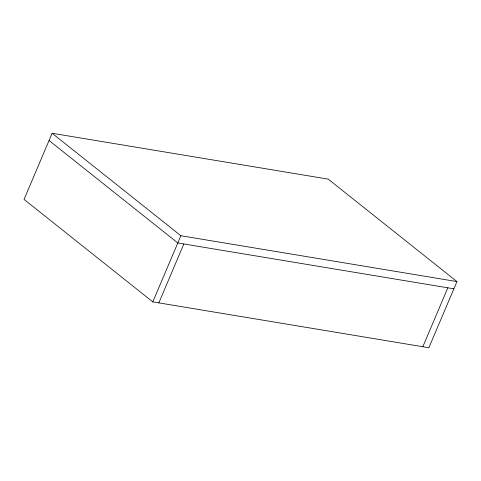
<?xml version="1.0" encoding="UTF-8"?>
<svg xmlns="http://www.w3.org/2000/svg" width="481" height="481" viewBox="0 0 481 481"><rect width="100%" height="100%" fill="white"/><g stroke="black" fill="none" stroke-linecap="round" stroke-linejoin="round"><path stroke-width="0.72" d="M52.128 133.267L24.05 199.417L152.802 301.876L428.872 347.733L456.95 281.583L328.198 179.124L52.128 133.267L180.88 235.726L456.95 281.583M152.802 301.876L180.88 235.726M158.844 302.88L183.85 243.963M422.835 346.729L447.841 287.818M453.878 288.816L177.808 242.965L49.056 140.506"/></g></svg>
